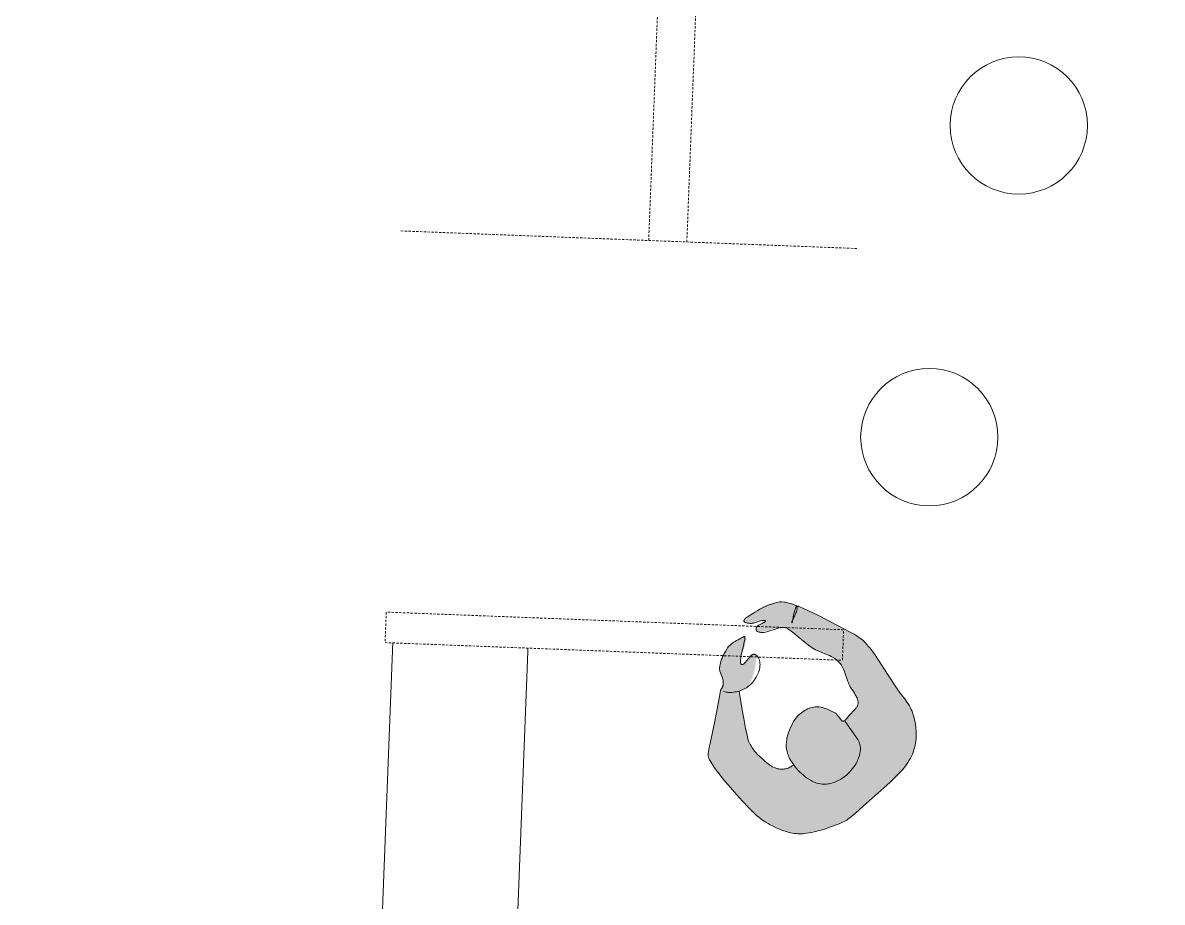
# Model space of a CAD drawing. Header units: millimetres. Extents: x 77208 to 83183, y 651 to 49284.
# Drawn here: x 77208 to 80195, y 25383 to 27689 of the extents above; entities that cross this region are included whole.
import ezdxf

# ---------------------------------------------------------------- set-up
doc = ezdxf.new("R2010")
doc.units = ezdxf.units.MM
doc.header["$MEASUREMENT"] = 0
doc.linetypes.add('DGN Style 2', pattern=[10, 6, -4])
for name, color, linetype, lineweight in [('FIXT-JNRY-PART', 42, 'Continuous', 0), ('FNSH-FLOR', 220, 'Continuous', 0), ('FURN', 40, 'Continuous', 0), ('FURN-FREE', 1, 'Continuous', 0), ('PRES-FILL', 7, 'Continuous', 0), ('PRES-PEOP', 42, 'Continuous', 0)]:
    doc.layers.add(name, color=color, linetype=linetype, lineweight=lineweight)

# ---------------------------------------------------------------- blocks, each defined once
blk = doc.blocks.new('*U94')
at = {"layer": 'PRES-FILL', "linetype": 'ByBlock', "lineweight": -2, "extrusion": (0, 0, -1)}
h = blk.add_hatch(color=0, dxfattribs=at)
edge = h.paths.add_edge_path(flags=16)
edge.add_spline(control_points=[(87.1, -291.1), (88.9, -288.5), (89.4, -283.3), (89.5, -277.4)], knot_values=[0, 0, 0, 0, 1, 1, 1, 1], degree=3, periodic=0)
edge.add_spline(control_points=[(89.5, -277.4), (94.1, -264.3), (102.3, -248.1), (95, -247.6), (88, -247), (89.7, -264.1), (89.5, -277.4)], knot_values=[0, 0, 0, 0, 0.509531, 0.509531, 0.509531, 1, 1, 1, 1], degree=3, periodic=0)
edge.add_spline(control_points=[(89.5, -277.4), (87.5, -283), (86.2, -288.1), (87.1, -291.1)], knot_values=[0, 0, 0, 0, 1, 1, 1, 1], degree=3, periodic=0)
edge.add_spline(control_points=[(87.1, -291.1), (86, -292.7), (84.3, -293.3), (82, -292.6), (63.6, -286.7), (44.9, -280.7), (26.4, -274.1), (4, -266.1), (-18.4, -258.1), (-40.8, -249.8), (-62.1, -241.9), (-84, -234.3), (-102, -220.3), (-117.4, -208.3), (-129.9, -193.2), (-142.6, -178.6), (-163, -155.2), (-182.9, -131.3), (-203.2, -107.9), (-213.2, -96.5), (-224.2, -86), (-234.3, -74.7), (-246.7, -60.8), (-254.8, -44.4), (-259.7, -25), (-268.8, 10.8), (-269.4, 46.9), (-252.7, 77.9), (-241.3, 99.1), (-227.3, 117.8), (-212, 135.7), (-198.2, 151.6), (-184.4, 167.6), (-170.6, 183.5), (-153.9, 202.7), (-137.1, 221.9), (-119.8, 240.6), (-106.8, 254.7), (-88.4, 262.4), (-71.1, 271.5), (-49.3, 282.9), (-28.3, 292.7), (-3.3, 297.3), (21.5, 302), (44.7, 298.6), (68.4, 290.7), (91.1, 283.2), (111.9, 273.8), (130.5, 259.8), (157.5, 239.5), (182.8, 217.5), (207.6, 194.9), (226.2, 177.9), (244, 160), (260.3, 140.7), (265.4, 134.8), (270.1, 127.5), (269.8, 119.5), (269, 91.5), (265, 65.1), (263.2, 38), (261.2, 9.3), (260.2, -19.6), (257.9, -48.3), (257.6, -51.7), (255, -54.6), (254.2, -58), (253.4, -61.6), (253.2, -65.2), (253.5, -68.8), (254.4, -82.4), (267.6, -92.2), (268.2, -106.7), (269, -125.4), (262.5, -142.7), (255.6, -157.8), (248.2, -173.7), (230.6, -189), (215.1, -195.9), (194.6, -205.1), (227.5, -119.8), (210.4, -122.7), (200.6, -124.4), (194.9, -152.8), (181.9, -153.3), (179.8, -153.3), (175.7, -153.3), (175.6, -151), (174.7, -121.2), (175.9, -84.2), (191.9, -63.8), (196.2, -58.4), (202.4, -54.5), (209.7, -51.7)], knot_values=[0, 0, 0, 0, 0.004098, 0.004098, 0.004098, 0.036354, 0.036354, 0.036354, 0.07573, 0.07573, 0.07573, 0.113201, 0.113201, 0.113201, 0.145266, 0.145266, 0.145266, 0.196552, 0.196552, 0.196552, 0.221625, 0.221625, 0.221625, 0.252365, 0.252365, 0.252365, 0.309173, 0.309173, 0.309173, 0.348127, 0.348127, 0.348127, 0.382965, 0.382965, 0.382965, 0.425054, 0.425054, 0.425054, 0.456865, 0.456865, 0.456865, 0.496842, 0.496842, 0.496842, 0.536467, 0.536467, 0.536467, 0.574696, 0.574696, 0.574696, 0.630228, 0.630228, 0.630228, 0.671879, 0.671879, 0.671879, 0.684675, 0.684675, 0.684675, 0.729775, 0.729775, 0.729775, 0.777357, 0.777357, 0.777357, 0.783126, 0.783126, 0.783126, 0.789055, 0.789055, 0.789055, 0.811446, 0.811446, 0.811446, 0.840448, 0.840448, 0.840448, 0.871083, 0.871083, 0.871083, 0.911485, 0.911485, 0.911485, 0.934486, 0.934486, 0.934486, 0.938181, 0.938181, 0.938181, 0.987094, 0.987094, 0.987094, 1, 1, 1, 1], degree=3, periodic=0)
edge.add_line((209.7, -51.7), (194, 0))
edge.add_spline(control_points=[(194, 0), (187, 22.7), (179.6, 45.3), (171.5, 67.7), (163, 91.4), (139.6, 107.6), (118.7, 121.9), (107.4, 129.7), (96.1, 136.5), (80.5, 136.9), (68.4, 137.2), (58.5, 133.8), (50.1, 127.2)], knot_values=[0, 0, 0, 0, 0.324205, 0.324205, 0.324205, 0.66843, 0.66843, 0.66843, 0.855113, 0.855113, 0.855113, 1, 1, 1, 1], degree=3, periodic=0)
edge.add_line((50.1, 127.2), (43.4, 121.9))
edge.add_spline(control_points=[(43.4, 121.9), (53, 112), (61.7, 101.2), (66.2, 86.4), (72, 67.4), (70.6, 51.9), (65.8, 32.4), (60.9, 12.4), (52.4, -3.9), (40.5, -16.6), (29.8, -28), (15.7, -35.9), (-4.1, -37.8), (-21.4, -39.5), (-32.8, -32.6), (-46, -27.7), (-56.1, -23.9), (-64, -4.3), (-73.4, -9.4), (-78.2, -11.9), (-80, -18.4), (-83, -23.2), (-90.4, -35.2), (-104.9, -43.5), (-103.9, -59.9), (-102.6, -82.9), (-81.9, -92.8), (-71.8, -109.6), (-62.8, -124.7), (-56.9, -143.1), (-45.7, -155.8), (-27.6, -176.6), (8.7, -176.6), (33.9, -189.3), (57.3, -201), (80, -218.6), (102.9, -230.2), (126.4, -242.2), (170.3, -203.5), (183.9, -215.1), (185.4, -216.4), (186.2, -221.3), (185.7, -224), (184, -232.5), (161.6, -243.7), (165.3, -244.4), (170.3, -245.4), (189.8, -234), (202.1, -232.4), (207, -231.8), (219.2, -228.5), (217.4, -233.8), (214.3, -243.7), (208.3, -250.8), (201.7, -257.1), (184.8, -273.2), (168.6, -289.9), (141.4, -295.4), (121.8, -299.2), (104.3, -296.7), (90.1, -293.9), (88.5, -293.6), (87.5, -292.6), (87.1, -291.1)], knot_values=[0, 0, 0, 0, 0.044568, 0.044568, 0.044568, 0.101682, 0.101682, 0.101682, 0.159954, 0.159954, 0.159954, 0.212108, 0.212108, 0.212108, 0.25772, 0.25772, 0.25772, 0.292514, 0.292514, 0.292514, 0.310285, 0.310285, 0.310285, 0.355053, 0.355053, 0.355053, 0.417583, 0.417583, 0.417583, 0.47369, 0.47369, 0.47369, 0.564976, 0.564976, 0.564976, 0.649839, 0.649839, 0.649839, 0.736981, 0.736981, 0.736981, 0.746599, 0.746599, 0.746599, 0.777051, 0.777051, 0.777051, 0.817948, 0.817948, 0.817948, 0.83422, 0.83422, 0.83422, 0.863911, 0.863911, 0.863911, 0.939425, 0.939425, 0.939425, 0.993629, 0.993629, 0.993629, 1, 1, 1, 1], degree=3, periodic=0)
at = {"layer": 'PRES-PEOP', "color": 0, "linetype": 'ByBlock', "lineweight": -2, "extrusion": (0, 0, -1), "flags": 128}
for points in [[(250.1, -46.7), (246.4, -46.1), (243, -45.8), (239.7, -45.8), (236.7, -45.8), (233.8, -46), (228.4, -46.8), (223.6, -47.8), (219.5, -49), (215.9, -50.2), (212.8, -51.4), (207.4, -53.9), (203.4, -56), (200.5, -57.8), (196.1, -60.7), (191.9, -63.8), (187.3, -67.9), (183.1, -72.3), (179.6, -76.8), (176.5, -81.3), (173.8, -85.7), (171.6, -90), (169.7, -94.2), (168.2, -98.1), (166.9, -101.9), (165.1, -109), (164.1, -115.1), (163.7, -120.5), (163.7, -125), (164, -128.9), (164.6, -132.1), (165.3, -134.9), (166.9, -139.5), (168.6, -142.8), (170, -145.1), (172.6, -148.2), (175.6, -151), (175.9, -151.3), (176.3, -151.5), (176.6, -151.7), (176.9, -151.9), (177.5, -152.2), (178.1, -152.4), (178.6, -152.6), (179, -152.7), (179.8, -152.9), (180.4, -153), (180.8, -153.1), (181.4, -153.2), (181.9, -153.3), (183, -153.3), (184, -153.1), (185, -152.8), (185.9, -152.4), (186.8, -151.9), (187.7, -151.3), (189.3, -149.9), (190.7, -148.3), (192, -146.6), (193.3, -144.9), (195.5, -141.4), (199.3, -135), (200.7, -132.7), (201.9, -130.7), (202.9, -129.1), (203.8, -127.8), (204.6, -126.8), (206.1, -125.2), (207.1, -124.2), (207.9, -123.6), (209.2, -123), (209.8, -122.8), (210.4, -122.7), (211.8, -122.8), (213, -123.4), (213.9, -124.3), (214.6, -125.5), (215.2, -127), (215.7, -128.7), (216, -130.6), (216.2, -132.6), (216.4, -134.7), (216.4, -139.2), (216.3, -143.8), (216, -148.3), (215.1, -157.3), (214.2, -165.3), (213.4, -172.1), (212.8, -177.7), (212.3, -182.2), (212, -185.8), (211.9, -188.7), (211.8, -190.9), (211.9, -192.5), (212, -193.8), (212.1, -194.7), (212.6, -195.9), (213, -196.4), (213.4, -196.6), (214.2, -196.5), (215.1, -195.9), (216.9, -194.5), (218.8, -193.1), (220.9, -191.7), (223, -190.2), (225, -188.8), (229.2, -185.9), (232.9, -183.1), (236.3, -180.5), (239.2, -178.1), (241.7, -175.9), (245.9, -171.8), (248.8, -168.5), (250.8, -166), (252.2, -164), (254, -160.9), (255.6, -157.8), (258.3, -151.3), (260.5, -145.7), (262.3, -140.8), (263.8, -136.5), (264.9, -132.8), (265.8, -129.5), (267.1, -123.8), (267.7, -119.5), (268.1, -116.3), (268.3, -111.5), (268.2, -106.7), (267.9, -104.2), (267.4, -102), (266.7, -99.9), (266, -97.9), (264.3, -94.3), (257.6, -81.7), (256.1, -78.5), (255.1, -76.1), (254.5, -74.3), (253.9, -71.6), (253.6, -70.2), (253.5, -68.8), (253.4, -67.5), (253.4, -66.3), (253.4, -65.3), (253.4, -64.4), (253.5, -62.8), (253.6, -61.6), (253.7, -60.7), (253.9, -59.4), (254.2, -58), (254.4, -57.4), (254.6, -56.8), (254.8, -56.2), (255.2, -55.2), (256.1, -53.5), (256.7, -52.2), (257.1, -51.3), (257.4, -50.5), (257.6, -50), (257.8, -49.1), (257.9, -48.7), (257.9, -48.3), (259.4, -26.7), (261.2, 5.6), (263.2, 38), (264.8, 58.4), (267.6, 89), (268.9, 104.3), (269.8, 119.5), (269.8, 121), (269.8, 122.3), (269.6, 123.5), (269.4, 124.7), (269.1, 125.8), (268.4, 127.7), (267.7, 129.4), (267, 130.9), (266.3, 132.2), (265, 134.4), (263.9, 136), (262.2, 138.4), (260.3, 140.7), (254, 148.4), (248.4, 154.8), (243.5, 160.2), (234.8, 169.2), (228.2, 175.7), (218, 185.3), (207.6, 194.9), (188.8, 211.8), (174.7, 224.2), (163.9, 233.3), (147.5, 246.7), (130.5, 259.8), (123.4, 264.8), (117, 268.9), (111.4, 272.2), (106.4, 275), (97.5, 279.4), (90.5, 282.5), (85.2, 284.7), (76.9, 287.8), (68.4, 290.7), (59.2, 293.5), (51.2, 295.5), (44.2, 297), (38.2, 298), (32.9, 298.7), (28.3, 299.1), (20.3, 299.5), (14.3, 299.4), (9.9, 299.2), (3.3, 298.4), (-3.3, 297.3), (-11.9, 295.3), (-19.4, 293.2), (-26, 291.2), (-31.7, 289.2), (-41.6, 285.3), (-49, 282.2), (-60.1, 277), (-71.1, 271.5), (-84.3, 264.8), (-94, 259.7), (-101, 255.6), (-106.1, 252.3), (-109.7, 249.7), (-112.4, 247.6), (-116.2, 244.2), (-119.8, 240.6), (-132.8, 226.4), (-151.8, 205), (-170.6, 183.5), (-191.3, 159.6), (-212, 135.7), (-217.6, 129), (-222.5, 123.1), (-230.6, 112.7), (-236.5, 104.6), (-240.7, 98.3), (-243.8, 93.5), (-248.3, 85.9), (-252.7, 77.9), (-255.7, 71.6), (-258.2, 65.7), (-260.2, 60), (-261.8, 54.7), (-263, 49.6), (-264.9, 40.1), (-265.8, 31.7), (-266.3, 24.4), (-266.4, 18), (-266.2, 12.5), (-265.4, 2.8), (-264.4, -4.3), (-262.4, -14.8), (-259.7, -25), (-257.6, -31.5), (-255.6, -37.2), (-253.7, -42.2), (-251.8, -46.5), (-250.1, -50.2), (-246.8, -56.7), (-244, -61.4), (-241.8, -64.8), (-238.2, -69.9), (-234.3, -74.7), (-230.5, -79.1), (-223.6, -86.4), (-213.3, -97), (-208.2, -102.4), (-203.2, -107.9), (-172.9, -143.2), (-142.6, -178.6), (-133.1, -189.6), (-125.9, -197.7), (-120.3, -203.7), (-116, -208), (-112.6, -211.2), (-107.5, -215.8), (-102, -220.3), (-98.6, -222.9), (-95.2, -225.2), (-88.9, -229.1), (-83.1, -232.3), (-78, -234.9), (-68.9, -239), (-61.9, -241.9), (-40.8, -249.8), (-7.2, -262), (26.4, -274.1), (40.3, -279), (61.2, -285.9), (82, -292.6), (83.3, -292.9), (84.5, -292.8), (85.5, -292.5), (86.4, -292), (87.2, -291.3), (88, -290.4), (88.6, -289.4), (89.2, -288.3), (89.6, -287.1), (90.1, -285.9), (90.8, -283.2), (91.4, -280.5), (91.8, -277.7), (92.4, -272.3), (92.8, -267.5), (93, -263.3), (93.1, -259.9), (93.3, -257.1), (93.4, -254.8), (93.5, -253), (93.6, -251.6), (93.7, -250.5), (93.8, -249.7), (93.9, -249), (94.1, -248.2), (94.2, -247.7), (94.4, -247.5), (94.7, -247.4), (95, -247.6), (95.2, -248), (95.4, -248.6), (95.4, -249.4), (95.3, -250.2), (95.1, -251.2), (94.9, -252.3), (94.6, -253.4), (93.9, -255.8), (93.1, -258.3), (92.2, -260.8), (90.5, -265.8), (88.9, -270.4), (87.7, -274.4), (86.8, -277.8), (86.2, -280.7), (85.8, -283.2), (85.6, -285.1), (85.6, -286.8), (85.7, -288.1), (85.9, -289.2), (86.2, -290), (86.7, -291.4), (87.4, -292.2), (87.9, -292.8), (88.9, -293.4), (90.1, -293.9), (93, -294.7), (98.8, -296), (104.1, -297), (108.8, -297.8), (113.1, -298.3), (116.8, -298.6), (120.1, -298.7), (122.9, -298.8), (127.8, -298.5), (131.4, -298.1), (134, -297.6), (137.8, -296.7), (141.4, -295.4), (149.2, -291.8), (155.9, -288.5), (161.8, -285.3), (166.9, -282.4), (175.8, -276.8), (182.3, -272.3), (187.2, -268.8), (194.5, -263.1), (201.7, -257.1), (202.4, -256.5), (204, -255.2), (205.6, -253.8), (207.2, -252.5), (210.3, -249.8), (212.9, -247.4), (215, -245.3), (215.9, -244.4), (216.6, -243.6), (217.3, -242.8), (218.4, -241.3), (219.1, -240.1), (219.6, -239.1), (219.9, -238.3), (220.1, -237.6), (220.1, -237), (220, -236.5), (219.9, -236.1), (219.6, -235.4), (219.2, -235), (218.9, -234.7), (218.2, -234.2), (217.4, -233.8), (216.5, -233.5), (215.6, -233.2), (214.7, -233), (213.1, -232.6), (211.7, -232.4), (210.5, -232.3), (209.5, -232.2), (207.6, -232.2), (206.2, -232.2), (204.1, -232.3), (202.1, -232.4), (199.7, -232.7), (197.6, -233.2), (195.5, -233.8), (193.6, -234.5), (190.1, -236.1), (184, -239.1), (179.4, -241.3), (176, -242.8), (173.3, -243.6), (171.4, -244.1), (169.9, -244.3), (167.6, -244.5), (165.3, -244.4), (164.5, -244.3), (164, -244.1), (163.6, -243.9), (163.4, -243.6), (163.4, -243.3), (163.5, -243), (163.6, -242.7), (163.9, -242.3), (164.3, -241.9), (164.7, -241.5), (165.2, -241.1), (166.2, -240.3), (167.4, -239.5), (168.6, -238.6), (169.8, -237.8), (172.3, -236.2), (176.8, -233.1), (178.5, -232), (179.8, -230.9), (180.9, -230), (181.9, -229.3), (182.6, -228.6), (183.8, -227.4), (184.5, -226.5), (184.9, -225.9), (185.4, -224.9), (185.6, -224.5), (185.7, -224), (185.7, -223.5), (185.8, -223), (185.9, -222.5), (185.9, -222), (186, -221.1), (186, -220.2), (186, -219.4), (185.9, -218.7), (185.8, -218.2), (185.7, -217.7), (185.6, -217.3), (185.5, -216.9), (185.3, -216.6), (185.1, -216.2), (184.8, -215.9), (184.6, -215.6), (184.3, -215.3), (183.9, -215.1), (181.6, -213.9), (179.4, -213.1), (177.1, -212.6), (174.9, -212.3), (172.7, -212.2), (168.4, -212.5), (164.4, -213.3), (160.5, -214.4), (156.8, -215.8), (128.8, -228.7), (125.4, -230), (122.4, -231), (119.8, -231.6), (115.4, -232.4), (112.2, -232.5), (109.8, -232.3), (106.3, -231.6), (104.6, -231), (102.9, -230.2), (94.2, -225.5), (86.7, -221.1), (73.5, -212.9), (53.8, -200.5), (43.9, -194.6), (33.9, -189.3), (29, -187.1), (24.3, -185.2), (15.2, -182.3), (-1.3, -177.9), (-13.7, -174.4), (-18.2, -172.9), (-22.1, -171.5), (-28.6, -168.6), (-33.3, -166), (-36.7, -163.8), (-41.4, -160.1), (-43.6, -158.1), (-45.7, -155.8), (-47.9, -153.2), (-49.9, -150.7), (-51.5, -148.3), (-54.5, -143.6), (-56.8, -139.5), (-60.6, -132), (-66, -120.6), (-68.8, -115), (-71.8, -109.6), (-73.8, -106.5), (-75.8, -103.5), (-80.1, -98.1), (-88, -88.7), (-90.9, -85.1), (-93.3, -82), (-95.4, -79.3), (-97, -76.9), (-99.6, -72.7), (-101.2, -69.6), (-102.2, -67.2), (-102.9, -65.4), (-103.6, -62.7), (-103.9, -59.9), (-104, -58.8), (-103.9, -56.6), (-103.5, -54.5), (-102.9, -52.5), (-102.2, -50.7), (-101.4, -49), (-100.5, -47.4), (-98.7, -44.4), (-83, -23.2), (-78.3, -15.7), (-77.1, -13.9), (-76.2, -12.7), (-75.5, -11.8), (-74.5, -10.5), (-73.9, -9.9), (-73.4, -9.4), (-72.7, -8.8), (-72.1, -8.4), (-71.4, -8.2), (-70.8, -8.1), (-70.2, -8.1), (-69.6, -8.2), (-68.9, -8.4), (-68.3, -8.6), (-67.1, -9.2), (-66, -10), (-64.9, -10.9), (-63.8, -11.9), (-62.8, -12.9), (-60.9, -14.9), (-57.3, -18.7), (-54.6, -21.6), (-52.5, -23.5), (-50.9, -24.9), (-49.7, -25.8), (-48.8, -26.4), (-47.4, -27.1), (-46, -27.7), (-35.6, -31.3), (-27.6, -33.9), (-21.7, -35.5), (-17.2, -36.5), (-13.9, -37), (-11.4, -37.4), (-7.7, -37.7), (-4.1, -37.8), (-1.2, -37.7), (1.5, -37.4), (4.1, -37), (6.5, -36.6), (10.9, -35.4), (14.7, -34), (18.1, -32.6), (20.9, -31.2), (23.5, -29.8), (25.6, -28.5), (29.4, -26), (32.2, -23.9), (36.4, -20.4), (40.5, -16.6), (43.2, -13.7), (45.6, -11), (47.7, -8.5), (49.5, -6.1), (52.5, -1.6), (54.8, 2.3), (56.7, 5.8), (58.1, 9), (60.3, 14.5), (61.8, 18.8), (63.9, 25.4), (65.8, 32.4), (67.4, 39.2), (68.6, 45.3), (69.3, 50.6), (69.7, 55.2), (69.9, 59.2), (70, 62.8), (69.9, 65.8), (69.5, 71.1), (69, 75), (68.5, 77.9), (67.5, 82.2), (66.2, 86.4), (65.3, 88.9), (63.4, 93.5), (61.5, 97.4), (59.6, 100.8), (57.8, 103.7), (56.2, 106.2), (53.1, 110.6), (50.6, 113.8), (46.6, 118.5), (42.3, 123.1), (39.5, 125.9), (34.2, 130.9), (29.5, 135), (25.4, 138.3), (21.7, 141), (15, 145.4), (9.9, 148.5), (5.9, 150.7), (-0.2, 153.8), (-6.7, 156.6), (-10.1, 158), (-13.4, 159.1), (-16.5, 159.9), (-19.5, 160.6), (-22.3, 161.1), (-27.6, 161.8), (-32.3, 162), (-36.4, 162), (-39.9, 161.8), (-43, 161.5), (-48.3, 160.6), (-52.3, 159.6), (-55.1, 158.8), (-59.4, 157.3), (-63.4, 155.6), (-67.3, 153.6), (-70.9, 151.6), (-77.3, 147.6), (-82.7, 143.8), (-87.2, 140.1), (-91, 136.7), (-94.3, 133.5), (-97, 130.5), (-101.6, 125.1), (-104.9, 120.8), (-107.3, 117.4), (-110.7, 112), (-113.9, 106.4), (-116.2, 101.9), (-118.2, 97.5), (-119.8, 93.4), (-121.2, 89.5), (-122.3, 85.7), (-123.2, 82.2), (-124.4, 75.7), (-125.1, 69.9), (-125.2, 65), (-125.1, 60.7), (-124.7, 57.1), (-124.2, 54), (-123.6, 51.3), (-122.1, 46.8), (-120.8, 43.6), (-119.6, 41.3), (-117.5, 37.9), (-115, 34.8), (-95.8, 13.3), (-86, 2.7), (-76.2, -7.9)], [(209.7, -51.7), (201.8, -25.9), (194, 0), (188.7, 17), (180.4, 42.4), (176.1, 55), (171.5, 67.7), (169.8, 72), (167.8, 75.9), (165.8, 79.4), (163.8, 82.6), (161.7, 85.5), (157.5, 90.7), (153.4, 95), (149.6, 98.6), (146.1, 101.7), (139.7, 106.9), (134.7, 110.7), (126.8, 116.3), (118.7, 121.9), (114.1, 125), (110, 127.4), (106.4, 129.4), (103.2, 130.9), (100.4, 132.2), (97.9, 133.2), (93.6, 134.6), (90.4, 135.5), (87.9, 136), (84.2, 136.6), (80.5, 136.9), (78.6, 136.9), (76.7, 136.9), (75, 136.7), (71.7, 136.3), (68.8, 135.8), (66.3, 135.1), (64.1, 134.5), (62.2, 133.8), (59, 132.5), (56.6, 131.4), (54.9, 130.4), (52.5, 128.9), (50.1, 127.2), (46.8, 124.6), (43.4, 121.9)]]:
    blk.add_lwpolyline(points, dxfattribs=at)

msp = doc.modelspace()

# ---------------------------------------------------------------- linework, layer by layer
at = {"layer": 'FNSH-FLOR', "flags": 128}
for points in [[(79429.1, 49249.6), (77562.7, 955.6), (77208, 969.3), (79074.4, 49263.3), (79429.1, 49249.6)], [(79429.1, 49249.6), (77562.7, 955.6), (80790, 830.9), (80783.9, 671.5), (81303.7, 651.4), (83182.6, 49264.1), (82662.6, 49284.2), (82656.4, 49124.8), (79429.1, 49249.6)]]:
    msp.add_lwpolyline(points, close=True, dxfattribs=at)

# ---------------------------------------------------------------- next in the draw order: wipeouts: each hides what was drawn before it
at = {"lineweight": 0}
for points, layer in [([(78318.4, 30220.7), (79517.5, 30174.4), (79356.9, 26017.5), (78157.8, 26063.8)], 'FIXT-JNRY-PART'), ([(79639.4, 27426.6), (79639.3, 27415.3), (79639.9, 27404), (79641.2, 27392.7), (79643.3, 27381.6), (79646, 27370.6), (79649.4, 27359.9), (79653.5, 27349.3), (79658.3, 27339.1), (79663.6, 27329.1), (79669.6, 27319.5), (79676.2, 27310.3), (79683.3, 27301.6), (79691, 27293.3), (79699.2, 27285.5), (79707.9, 27278.2), (79717, 27271.5), (79726.5, 27265.3), (79736.3, 27259.8), (79746.5, 27254.9), (79757, 27250.7), (79767.8, 27247.1), (79778.7, 27244.2), (79789.8, 27242), (79801, 27240.5), (79812.3, 27239.7), (79823.6, 27239.7), (79834.9, 27240.3), (79846.1, 27241.6), (79857.2, 27243.7), (79868.2, 27246.4), (79879, 27249.8), (79889.5, 27253.9), (79899.8, 27258.6), (79909.7, 27264), (79919.3, 27270), (79928.5, 27276.6), (79937.3, 27283.7), (79945.6, 27291.4), (79953.4, 27299.6), (79960.6, 27308.3), (79967.4, 27317.4), (79973.5, 27326.9), (79979, 27336.7), (79983.9, 27346.9), (79988.1, 27357.4), (79991.7, 27368.1), (79994.6, 27379.1), (79996.8, 27390.2), (79998.3, 27401.4), (79999.1, 27412.7), (79999.2, 27424), (79998.5, 27435.3), (79997.2, 27446.5), (79995.2, 27457.6), (79992.4, 27468.6), (79989, 27479.4), (79984.9, 27489.9), (79980.2, 27500.2), (79974.8, 27510.1), (79968.8, 27519.7), (79962.2, 27528.9), (79955.1, 27537.7), (79947.4, 27546), (79939.2, 27553.8), (79930.6, 27561), (79921.5, 27567.8), (79912, 27573.9), (79902.1, 27579.4), (79891.9, 27584.3), (79881.4, 27588.5), (79870.7, 27592.1), (79859.7, 27595), (79848.7, 27597.2), (79837.4, 27598.7), (79826.2, 27599.5), (79814.9, 27599.6), (79803.6, 27598.9), (79792.3, 27597.6), (79781.2, 27595.6), (79770.2, 27592.8), (79759.5, 27589.4), (79748.9, 27585.3), (79738.7, 27580.6), (79728.7, 27575.2), (79719.1, 27569.2), (79709.9, 27562.6), (79701.2, 27555.5), (79692.9, 27547.8), (79685.1, 27539.6), (79677.8, 27531), (79671.1, 27521.9), (79664.9, 27512.4), (79659.4, 27502.5), (79654.5, 27492.3), (79650.3, 27481.8), (79646.7, 27471.1), (79643.8, 27460.1), (79641.6, 27449.1)], 'FURN-FREE')]:
    msp.add_wipeout(points, dxfattribs=at).dxf.layer = layer

# ---------------------------------------------------------------- next in the draw order: linework, layer by layer
at = {"layer": 'FIXT-JNRY-PART', "linetype": 'DGN Style 2', "flags": 128}
msp.add_lwpolyline([(79360, 26097.4), (78160.9, 26143.8), (78157.8, 26063.8), (79356.9, 26017.5), (79360, 26097.4)], close=True, dxfattribs=at)
at = {"layer": 'FURN', "color": 252, "linetype": 'DGN Style 2', "lineweight": 0}
for p, q in [((78849, 27117.9), (78964.9, 30115.7)), ((78949, 27114), (79064.8, 30111.8)), ((78199.5, 27143), (79398.6, 27096.7))]:
    msp.add_line(p, q, dxfattribs=at)
at = {"layer": 'FURN-FREE', "lineweight": 0}
msp.add_circle((79819.2, 27419.6), 180, dxfattribs=at)

# ---------------------------------------------------------------- next in the draw order: block references
at = {"layer": 'PRES-FILL', "extrusion": (0, 0, -1), "xscale": 1.000009635247655, "yscale": 1.000009635247655, "zscale": 1.000009635247655, "rotation": 187.1773804780972}
msp.add_blockref('*U94', (-79287.5, 25858.3), dxfattribs=at)

# ---------------------------------------------------------------- next in the draw order: wipeouts: each hides what was drawn before it
at = {"lineweight": 0}
msp.add_wipeout([(79404.8, 26609.4), (79404.7, 26598.1), (79405.4, 26586.8), (79406.7, 26575.6), (79408.7, 26564.5), (79411.5, 26553.5), (79414.9, 26542.7), (79419, 26532.2), (79423.7, 26521.9), (79429.1, 26512), (79435.1, 26502.4), (79441.7, 26493.2), (79448.8, 26484.4), (79456.5, 26476.1), (79464.7, 26468.3), (79473.3, 26461.1), (79482.4, 26454.3), (79491.9, 26448.2), (79501.8, 26442.7), (79512, 26437.8), (79522.5, 26433.6), (79533.2, 26430), (79544.1, 26427.1), (79555.2, 26424.9), (79566.4, 26423.4), (79577.7, 26422.6), (79589, 26422.5), (79600.3, 26423.2), (79611.6, 26424.5), (79622.7, 26426.5), (79633.7, 26429.3), (79644.4, 26432.7), (79655, 26436.8), (79665.2, 26441.5), (79675.2, 26446.9), (79684.8, 26452.9), (79694, 26459.5), (79702.7, 26466.6), (79711, 26474.3), (79718.8, 26482.5), (79726.1, 26491.1), (79732.8, 26500.2), (79738.9, 26509.7), (79744.5, 26519.6), (79749.4, 26529.8), (79753.6, 26540.3), (79757.2, 26551), (79760.1, 26562), (79762.3, 26573), (79763.8, 26584.3), (79764.5, 26595.5), (79764.6, 26606.8), (79764, 26618.1), (79762.7, 26629.4), (79760.6, 26640.5), (79757.9, 26651.5), (79754.5, 26662.2), (79750.4, 26672.8), (79745.6, 26683), (79740.3, 26693), (79734.3, 26702.6), (79727.7, 26711.8), (79720.6, 26720.5), (79712.9, 26728.8), (79704.7, 26736.6), (79696, 26743.9), (79686.9, 26750.6), (79677.4, 26756.8), (79667.6, 26762.3), (79657.4, 26767.2), (79646.9, 26771.4), (79636.1, 26775), (79625.2, 26777.9), (79614.1, 26780.1), (79602.9, 26781.6), (79591.6, 26782.4), (79580.3, 26782.4), (79569, 26781.8), (79557.8, 26780.5), (79546.7, 26778.4), (79535.7, 26775.7), (79524.9, 26772.3), (79514.4, 26768.2), (79504.1, 26763.5), (79494.2, 26758.1), (79484.6, 26752.1), (79475.4, 26745.5), (79466.6, 26738.4), (79458.3, 26730.7), (79450.5, 26722.5), (79443.3, 26713.8), (79436.5, 26704.7), (79430.4, 26695.2), (79424.9, 26685.4), (79420, 26675.2), (79415.8, 26664.7), (79412.2, 26654), (79409.3, 26643), (79407.1, 26631.9)], dxfattribs=at).dxf.layer = 'FURN-FREE'

# ---------------------------------------------------------------- next in the draw order: linework, layer by layer
at = {"layer": 'FURN-FREE', "lineweight": 0}
msp.add_circle((79584.7, 26602.5), 180, dxfattribs=at)

doc.saveas('drawing.dxf')
